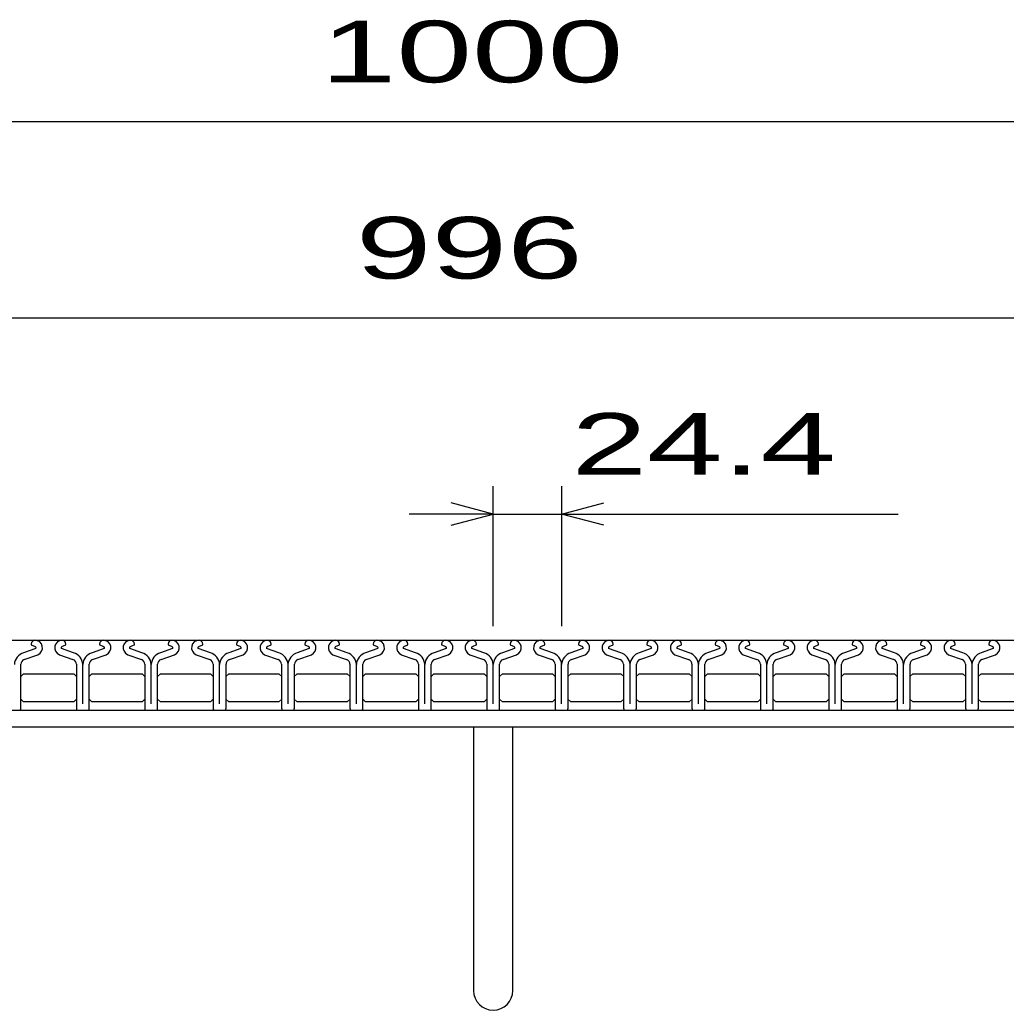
# Model space of a CAD drawing. Units: millimetres, scale not verified. Extents: x -1820 to 1731, y -1282 to 1054.
# Drawn here: x -1089.9 to -738, y -744 to -390.7 of the extents above; entities that cross this region are included whole.
import ezdxf
from ezdxf.enums import TextEntityAlignment as Align

# ---------------------------------------------------------------- set-up
doc = ezdxf.new("R2010")
doc.units = ezdxf.units.MM
doc.header["$LTSCALE"] = 10
for name, color, linetype, lineweight in [('16', 3, 'Continuous', 25), ('19', 6, 'Continuous', 25), ('22', 2, 'Continuous', 25)]:
    doc.layers.add(name, color=color, linetype=linetype, lineweight=lineweight)
doc.styles.add('ベクトル', font='')
doc.styles.get('ベクトル').set_extended_font_data('ベクトル')

msp = doc.modelspace()

# ---------------------------------------------------------------- linework, layer by layer
at = {"layer": '16'}
for p, q in [((-1419, -612), (-423, -612)), ((-1085.8, -613.38), (-1085.8, -613.61)), ((-1085.8, -613.61), (-1084.36, -614.31)), ((-1074.86, -614.31), (-1073.42, -613.61)), ((-1073.42, -613.61), (-1073.42, -613.38)), ((-1061.4, -613.38), (-1061.4, -613.61)), ((-1061.4, -613.61), (-1059.96, -614.31)), ((-1050.46, -614.31), (-1049.02, -613.61)), ((-1049.02, -613.61), (-1049.02, -613.38)), ((-1037, -613.38), (-1037, -613.61)), ((-1037, -613.61), (-1035.56, -614.31)), ((-1026.06, -614.31), (-1024.62, -613.61)), ((-1024.62, -613.61), (-1024.62, -613.38)), ((-1012.6, -613.38), (-1012.6, -613.61)), ((-1012.6, -613.61), (-1011.16, -614.31)), ((-1001.66, -614.31), (-1000.22, -613.61)), ((-1000.22, -613.61), (-1000.22, -613.38)), ((-988.2, -613.38), (-988.2, -613.61)), ((-988.2, -613.61), (-986.76, -614.31)), ((-977.26, -614.31), (-975.82, -613.61)), ((-975.82, -613.61), (-975.82, -613.38)), ((-963.8, -613.38), (-963.8, -613.61)), ((-963.8, -613.61), (-962.36, -614.31)), ((-952.86, -614.31), (-951.42, -613.61)), ((-951.42, -613.61), (-951.42, -613.38)), ((-939.4, -613.38), (-939.4, -613.61)), ((-939.4, -613.61), (-937.96, -614.31)), ((-928.46, -614.31), (-927.02, -613.61)), ((-927.02, -613.61), (-927.02, -613.38)), ((-915, -613.38), (-915, -613.61)), ((-915, -613.61), (-913.56, -614.31)), ((-904.06, -614.31), (-902.62, -613.61)), ((-902.62, -613.61), (-902.62, -613.38)), ((-890.6, -613.38), (-890.6, -613.61)), ((-890.6, -613.61), (-889.16, -614.31)), ((-879.66, -614.31), (-878.22, -613.61)), ((-878.22, -613.61), (-878.22, -613.38)), ((-866.2, -613.38), (-866.2, -613.61)), ((-866.2, -613.61), (-864.76, -614.31)), ((-855.26, -614.31), (-853.82, -613.61)), ((-853.82, -613.61), (-853.82, -613.38)), ((-841.8, -613.38), (-841.8, -613.61)), ((-841.8, -613.61), (-840.36, -614.31)), ((-830.86, -614.31), (-829.42, -613.61)), ((-829.42, -613.61), (-829.42, -613.38)), ((-817.4, -613.38), (-817.4, -613.61)), ((-817.4, -613.61), (-815.96, -614.31)), ((-806.46, -614.31), (-805.02, -613.61)), ((-805.02, -613.61), (-805.02, -613.38)), ((-793, -613.38), (-793, -613.61)), ((-793, -613.61), (-791.56, -614.31)), ((-782.06, -614.31), (-780.62, -613.61)), ((-780.62, -613.61), (-780.62, -613.38)), ((-768.6, -613.38), (-768.6, -613.61)), ((-768.6, -613.61), (-767.16, -614.31)), ((-757.66, -614.31), (-756.22, -613.61)), ((-756.22, -613.61), (-756.22, -613.38)), ((-744.2, -613.38), (-744.2, -613.61)), ((-744.2, -613.61), (-742.76, -614.31)), ((-1084.2, -615.01), (-1088.52, -616.53)), ((-1088.31, -618.89), (-1083.44, -617.18)), ((-1075.78, -617.18), (-1070.91, -618.89)), ((-1070.7, -616.53), (-1075.02, -615.01)), ((-1059.8, -615.01), (-1064.12, -616.53)), ((-1063.91, -618.89), (-1059.04, -617.18)), ((-1051.38, -617.18), (-1046.51, -618.89)), ((-1046.3, -616.53), (-1050.62, -615.01)), ((-1035.4, -615.01), (-1039.72, -616.53)), ((-1039.51, -618.89), (-1034.64, -617.18)), ((-1026.98, -617.18), (-1022.11, -618.89)), ((-1021.9, -616.53), (-1026.22, -615.01)), ((-1011, -615.01), (-1015.32, -616.53)), ((-1015.11, -618.89), (-1010.24, -617.18)), ((-1002.58, -617.18), (-997.71, -618.89)), ((-997.5, -616.53), (-1001.82, -615.01)), ((-986.6, -615.01), (-990.92, -616.53)), ((-990.71, -618.89), (-985.84, -617.18)), ((-978.18, -617.18), (-973.31, -618.89)), ((-973.1, -616.53), (-977.42, -615.01)), ((-962.2, -615.01), (-966.52, -616.53)), ((-966.31, -618.89), (-961.44, -617.18)), ((-953.78, -617.18), (-948.91, -618.89)), ((-948.7, -616.53), (-953.02, -615.01)), ((-937.8, -615.01), (-942.12, -616.53)), ((-941.91, -618.89), (-937.04, -617.18)), ((-929.38, -617.18), (-924.51, -618.89)), ((-924.3, -616.53), (-928.62, -615.01)), ((-913.4, -615.01), (-917.72, -616.53)), ((-917.51, -618.89), (-912.64, -617.18)), ((-904.98, -617.18), (-900.11, -618.89)), ((-899.9, -616.53), (-904.22, -615.01)), ((-889, -615.01), (-893.32, -616.53)), ((-893.11, -618.89), (-888.24, -617.18)), ((-880.58, -617.18), (-875.71, -618.89)), ((-875.5, -616.53), (-879.82, -615.01)), ((-864.6, -615.01), (-868.92, -616.53)), ((-868.71, -618.89), (-863.84, -617.18)), ((-856.18, -617.18), (-851.31, -618.89)), ((-851.1, -616.53), (-855.42, -615.01)), ((-840.2, -615.01), (-844.52, -616.53)), ((-844.31, -618.89), (-839.44, -617.18)), ((-831.78, -617.18), (-826.91, -618.89)), ((-826.7, -616.53), (-831.02, -615.01)), ((-815.8, -615.01), (-820.12, -616.53)), ((-819.91, -618.89), (-815.04, -617.18)), ((-807.38, -617.18), (-802.51, -618.89)), ((-802.3, -616.53), (-806.62, -615.01)), ((-791.4, -615.01), (-795.72, -616.53)), ((-795.51, -618.89), (-790.64, -617.18)), ((-782.98, -617.18), (-778.11, -618.89)), ((-777.9, -616.53), (-782.22, -615.01)), ((-767, -615.01), (-771.32, -616.53)), ((-771.11, -618.89), (-766.24, -617.18)), ((-758.58, -617.18), (-753.71, -618.89)), ((-753.5, -616.53), (-757.82, -615.01)), ((-742.6, -615.01), (-746.92, -616.53)), ((-746.71, -618.89), (-741.84, -617.18)), ((-1089.51, -636.31), (-1089.51, -620.59)), ((-1069.71, -620.59), (-1069.71, -636.31)), ((-1067.4, -634.71), (-1067.4, -620.64)), ((-1065.11, -636.31), (-1065.11, -620.59)), ((-1045.31, -620.59), (-1045.31, -636.31)), ((-1043, -634.71), (-1043, -620.64)), ((-1040.71, -636.31), (-1040.71, -620.59)), ((-1020.91, -620.59), (-1020.91, -636.31)), ((-1018.6, -634.71), (-1018.6, -620.64)), ((-1016.31, -636.31), (-1016.31, -620.59)), ((-996.51, -620.59), (-996.51, -636.31)), ((-994.2, -634.71), (-994.2, -620.64)), ((-991.91, -636.31), (-991.91, -620.59)), ((-972.11, -620.59), (-972.11, -636.31)), ((-969.8, -634.71), (-969.8, -620.64)), ((-967.51, -636.31), (-967.51, -620.59)), ((-947.71, -620.59), (-947.71, -636.31)), ((-945.4, -634.71), (-945.4, -620.64)), ((-943.11, -636.31), (-943.11, -620.59)), ((-923.31, -620.59), (-923.31, -636.31)), ((-921, -634.71), (-921, -620.64)), ((-918.71, -636.31), (-918.71, -620.59)), ((-898.91, -620.59), (-898.91, -636.31)), ((-896.6, -634.71), (-896.6, -620.64)), ((-894.31, -636.31), (-894.31, -620.59)), ((-874.51, -620.59), (-874.51, -636.31)), ((-872.2, -634.71), (-872.2, -620.64)), ((-869.91, -636.31), (-869.91, -620.59)), ((-850.11, -620.59), (-850.11, -636.31)), ((-847.8, -634.71), (-847.8, -620.64)), ((-845.51, -636.31), (-845.51, -620.59)), ((-825.71, -620.59), (-825.71, -636.31)), ((-823.4, -634.71), (-823.4, -620.64)), ((-821.11, -636.31), (-821.11, -620.59)), ((-801.31, -620.59), (-801.31, -636.31)), ((-799, -634.71), (-799, -620.64)), ((-796.71, -636.31), (-796.71, -620.59)), ((-776.91, -620.59), (-776.91, -636.31)), ((-774.6, -634.71), (-774.6, -620.64)), ((-772.31, -636.31), (-772.31, -620.59)), ((-752.51, -620.59), (-752.51, -636.31)), ((-750.2, -634.71), (-750.2, -620.64)), ((-747.91, -636.31), (-747.91, -620.59)), ((-1089.55, -625), (-1088.55, -624)), ((-1088.55, -624), (-1070.65, -624)), ((-1070.65, -624), (-1069.65, -625)), ((-1065.15, -625), (-1064.15, -624)), ((-1064.15, -624), (-1046.25, -624)), ((-1046.25, -624), (-1045.25, -625)), ((-1040.75, -625), (-1039.75, -624)), ((-1039.75, -624), (-1021.85, -624)), ((-1021.85, -624), (-1020.85, -625)), ((-1016.35, -625), (-1015.35, -624)), ((-1015.35, -624), (-997.45, -624)), ((-997.45, -624), (-996.45, -625)), ((-991.95, -625), (-990.95, -624)), ((-990.95, -624), (-973.05, -624)), ((-973.05, -624), (-972.05, -625)), ((-967.55, -625), (-966.55, -624)), ((-966.55, -624), (-948.65, -624)), ((-948.65, -624), (-947.65, -625)), ((-943.15, -625), (-942.15, -624)), ((-942.15, -624), (-924.25, -624)), ((-924.25, -624), (-923.25, -625)), ((-918.75, -625), (-917.75, -624)), ((-917.75, -624), (-899.85, -624)), ((-899.85, -624), (-898.85, -625)), ((-894.35, -625), (-893.35, -624)), ((-893.35, -624), (-875.45, -624)), ((-875.45, -624), (-874.45, -625)), ((-869.95, -625), (-868.95, -624)), ((-868.95, -624), (-851.05, -624)), ((-851.05, -624), (-850.05, -625)), ((-845.55, -625), (-844.55, -624)), ((-844.55, -624), (-826.65, -624)), ((-826.65, -624), (-825.65, -625)), ((-821.15, -625), (-820.15, -624)), ((-820.15, -624), (-802.25, -624)), ((-802.25, -624), (-801.25, -625)), ((-796.75, -625), (-795.75, -624)), ((-795.75, -624), (-777.85, -624)), ((-777.85, -624), (-776.85, -625)), ((-772.35, -625), (-771.35, -624)), ((-771.35, -624), (-753.45, -624)), ((-753.45, -624), (-752.45, -625)), ((-747.95, -625), (-746.95, -624)), ((-746.95, -624), (-729.05, -624)), ((-1088.55, -634), (-1089.55, -633)), ((-1070.65, -634), (-1088.55, -634)), ((-1069.65, -633), (-1070.65, -634)), ((-1064.15, -634), (-1065.15, -633)), ((-1046.25, -634), (-1064.15, -634)), ((-1045.25, -633), (-1046.25, -634)), ((-1039.75, -634), (-1040.75, -633)), ((-1021.85, -634), (-1039.75, -634)), ((-1020.85, -633), (-1021.85, -634)), ((-1015.35, -634), (-1016.35, -633)), ((-997.45, -634), (-1015.35, -634)), ((-996.45, -633), (-997.45, -634)), ((-990.95, -634), (-991.95, -633)), ((-973.05, -634), (-990.95, -634)), ((-972.05, -633), (-973.05, -634)), ((-966.55, -634), (-967.55, -633)), ((-948.65, -634), (-966.55, -634)), ((-947.65, -633), (-948.65, -634)), ((-942.15, -634), (-943.15, -633)), ((-924.25, -634), (-942.15, -634)), ((-923.25, -633), (-924.25, -634)), ((-917.75, -634), (-918.75, -633)), ((-899.85, -634), (-917.75, -634)), ((-898.85, -633), (-899.85, -634)), ((-893.35, -634), (-894.35, -633)), ((-875.45, -634), (-893.35, -634)), ((-874.45, -633), (-875.45, -634)), ((-868.95, -634), (-869.95, -633)), ((-851.05, -634), (-868.95, -634)), ((-850.05, -633), (-851.05, -634)), ((-844.55, -634), (-845.55, -633)), ((-826.65, -634), (-844.55, -634)), ((-825.65, -633), (-826.65, -634)), ((-820.15, -634), (-821.15, -633)), ((-802.25, -634), (-820.15, -634)), ((-801.25, -633), (-802.25, -634)), ((-795.75, -634), (-796.75, -633)), ((-777.85, -634), (-795.75, -634)), ((-776.85, -633), (-777.85, -634)), ((-771.35, -634), (-772.35, -633)), ((-753.45, -634), (-771.35, -634)), ((-752.45, -633), (-753.45, -634)), ((-746.95, -634), (-747.95, -633)), ((-729.05, -634), (-746.95, -634)), ((-1419, -637), (-423, -637)), ((-1069.01, -637.01), (-1065.81, -637.01)), ((-1044.61, -637.01), (-1041.41, -637.01)), ((-1020.21, -637.01), (-1017.01, -637.01)), ((-995.81, -637.01), (-992.61, -637.01)), ((-971.41, -637.01), (-968.21, -637.01)), ((-947.01, -637.01), (-943.81, -637.01)), ((-922.61, -637.01), (-919.41, -637.01)), ((-898.21, -637.01), (-895.01, -637.01)), ((-873.81, -637.01), (-870.61, -637.01)), ((-849.41, -637.01), (-846.21, -637.01)), ((-825.01, -637.01), (-821.81, -637.01)), ((-800.61, -637.01), (-797.41, -637.01)), ((-776.21, -637.01), (-773.01, -637.01)), ((-751.81, -637.01), (-748.61, -637.01))]:
    msp.add_line(p, q, dxfattribs=at)
for centre, radius, start, end in [((-1084.35, -613.45), 1.45, 94.45, 177.5), ((-1084.51, -614.7), 2.7, 293.32, 89.02), ((-1084.53, -614.72), 0.44, 317.67, 68.09), ((-1074.71, -614.7), 2.7, 90.98, 246.68), ((-1074.69, -614.72), 0.44, 111.91, 222.33), ((-1074.87, -613.45), 1.45, 2.5, 85.55), ((-1059.95, -613.45), 1.45, 94.45, 177.5), ((-1060.11, -614.7), 2.7, 293.32, 89.02), ((-1060.13, -614.72), 0.44, 317.67, 68.09), ((-1050.31, -614.7), 2.7, 90.98, 246.68), ((-1050.29, -614.72), 0.44, 111.91, 222.33), ((-1050.47, -613.45), 1.45, 2.5, 85.55), ((-1035.55, -613.45), 1.45, 94.45, 177.5), ((-1035.71, -614.7), 2.7, 293.32, 89.02), ((-1035.73, -614.72), 0.44, 317.67, 68.09), ((-1025.91, -614.7), 2.7, 90.98, 246.68), ((-1025.89, -614.72), 0.44, 111.91, 222.33), ((-1026.07, -613.45), 1.45, 2.5, 85.55), ((-1011.15, -613.45), 1.45, 94.45, 177.5), ((-1011.31, -614.7), 2.7, 293.32, 89.02), ((-1011.33, -614.72), 0.44, 317.67, 68.09), ((-1001.51, -614.7), 2.7, 90.98, 246.68), ((-1001.49, -614.72), 0.44, 111.91, 222.33), ((-1001.67, -613.45), 1.45, 2.5, 85.55), ((-986.75, -613.45), 1.45, 94.45, 177.5), ((-986.91, -614.7), 2.7, 293.32, 89.02), ((-986.93, -614.72), 0.44, 317.67, 68.09), ((-977.11, -614.7), 2.7, 90.98, 246.68), ((-977.09, -614.72), 0.44, 111.91, 222.33), ((-977.27, -613.45), 1.45, 2.5, 85.55), ((-962.35, -613.45), 1.45, 94.45, 177.5), ((-962.51, -614.7), 2.7, 293.32, 89.02), ((-962.53, -614.72), 0.44, 317.67, 68.09), ((-952.71, -614.7), 2.7, 90.98, 246.68), ((-952.69, -614.72), 0.44, 111.91, 222.33), ((-952.87, -613.45), 1.45, 2.5, 85.55), ((-937.95, -613.45), 1.45, 94.45, 177.5), ((-938.11, -614.7), 2.7, 293.32, 89.02), ((-938.13, -614.72), 0.44, 317.67, 68.09), ((-928.31, -614.7), 2.7, 90.98, 246.68), ((-928.29, -614.72), 0.44, 111.91, 222.33), ((-928.47, -613.45), 1.45, 2.5, 85.55), ((-913.55, -613.45), 1.45, 94.45, 177.5), ((-913.71, -614.7), 2.7, 293.32, 89.02), ((-913.73, -614.72), 0.44, 317.67, 68.09), ((-903.91, -614.7), 2.7, 90.98, 246.68), ((-903.89, -614.72), 0.44, 111.91, 222.33), ((-904.07, -613.45), 1.45, 2.5, 85.55), ((-889.15, -613.45), 1.45, 94.45, 177.5), ((-889.31, -614.7), 2.7, 293.32, 89.02), ((-889.33, -614.72), 0.44, 317.67, 68.09), ((-879.51, -614.7), 2.7, 90.98, 246.68), ((-879.49, -614.72), 0.44, 111.91, 222.33), ((-879.67, -613.45), 1.45, 2.5, 85.55), ((-864.75, -613.45), 1.45, 94.45, 177.5), ((-864.91, -614.7), 2.7, 293.32, 89.02), ((-864.93, -614.72), 0.44, 317.67, 68.09), ((-855.11, -614.7), 2.7, 90.98, 246.68), ((-855.09, -614.72), 0.44, 111.91, 222.33), ((-855.27, -613.45), 1.45, 2.5, 85.55), ((-840.35, -613.45), 1.45, 94.45, 177.5), ((-840.51, -614.7), 2.7, 293.32, 89.02), ((-840.53, -614.72), 0.44, 317.67, 68.09), ((-830.71, -614.7), 2.7, 90.98, 246.68), ((-830.69, -614.72), 0.44, 111.91, 222.33), ((-830.87, -613.45), 1.45, 2.5, 85.55), ((-815.95, -613.45), 1.45, 94.45, 177.5), ((-816.11, -614.7), 2.7, 293.32, 89.02), ((-816.13, -614.72), 0.44, 317.67, 68.09), ((-806.31, -614.7), 2.7, 90.98, 246.68), ((-806.29, -614.72), 0.44, 111.91, 222.33), ((-806.47, -613.45), 1.45, 2.5, 85.55), ((-791.55, -613.45), 1.45, 94.45, 177.5), ((-791.71, -614.7), 2.7, 293.32, 89.02), ((-791.73, -614.72), 0.44, 317.67, 68.09), ((-781.91, -614.7), 2.7, 90.98, 246.68), ((-781.89, -614.72), 0.44, 111.91, 222.33), ((-782.07, -613.45), 1.45, 2.5, 85.55), ((-767.15, -613.45), 1.45, 94.45, 177.5), ((-767.31, -614.7), 2.7, 293.32, 89.02), ((-767.33, -614.72), 0.44, 317.67, 68.09), ((-757.51, -614.7), 2.7, 90.98, 246.68), ((-757.49, -614.72), 0.44, 111.91, 222.33), ((-757.67, -613.45), 1.45, 2.5, 85.55), ((-742.75, -613.45), 1.45, 94.45, 177.5), ((-742.91, -614.7), 2.7, 293.32, 89.02), ((-742.93, -614.72), 0.44, 317.67, 68.09), ((-1087.23, -620.94), 4.6, 106.3, 176.22), ((-1071.99, -620.94), 4.6, 3.78, 73.7), ((-1062.83, -620.94), 4.6, 106.3, 176.22), ((-1047.59, -620.94), 4.6, 3.78, 73.7), ((-1038.43, -620.94), 4.6, 106.3, 176.22), ((-1023.19, -620.94), 4.6, 3.78, 73.7), ((-1014.03, -620.94), 4.6, 106.3, 176.22), ((-998.79, -620.94), 4.6, 3.78, 73.7), ((-989.63, -620.94), 4.6, 106.3, 176.22), ((-974.39, -620.94), 4.6, 3.78, 73.7), ((-965.23, -620.94), 4.6, 106.3, 176.22), ((-949.99, -620.94), 4.6, 3.78, 73.7), ((-940.83, -620.94), 4.6, 106.3, 176.22), ((-925.59, -620.94), 4.6, 3.78, 73.7), ((-916.43, -620.94), 4.6, 106.3, 176.22), ((-901.19, -620.94), 4.6, 3.78, 73.7), ((-892.03, -620.94), 4.6, 106.3, 176.22), ((-876.79, -620.94), 4.6, 3.78, 73.7), ((-867.63, -620.94), 4.6, 106.3, 176.22), ((-852.39, -620.94), 4.6, 3.78, 73.7), ((-843.23, -620.94), 4.6, 106.3, 176.22), ((-827.99, -620.94), 4.6, 3.78, 73.7), ((-818.83, -620.94), 4.6, 106.3, 176.22), ((-803.59, -620.94), 4.6, 3.78, 73.7), ((-794.43, -620.94), 4.6, 106.3, 176.22), ((-779.19, -620.94), 4.6, 3.78, 73.7), ((-770.03, -620.94), 4.6, 106.3, 176.22), ((-754.79, -620.94), 4.6, 3.78, 73.7), ((-745.63, -620.94), 4.6, 106.3, 176.22), ((-1087.71, -620.59), 1.8, 109.42, 180), ((-1071.51, -620.59), 1.8, 0, 70.58), ((-1063.31, -620.59), 1.8, 109.42, 180), ((-1047.11, -620.59), 1.8, 0, 70.58), ((-1038.91, -620.59), 1.8, 109.42, 180), ((-1022.71, -620.59), 1.8, 0, 70.58), ((-1014.51, -620.59), 1.8, 109.42, 180), ((-998.31, -620.59), 1.8, 0, 70.58), ((-990.11, -620.59), 1.8, 109.42, 180), ((-973.91, -620.59), 1.8, 0, 70.58), ((-965.71, -620.59), 1.8, 109.42, 180), ((-949.51, -620.59), 1.8, 0, 70.58), ((-941.31, -620.59), 1.8, 109.42, 180), ((-925.11, -620.59), 1.8, 0, 70.58), ((-916.91, -620.59), 1.8, 109.42, 180), ((-900.71, -620.59), 1.8, 0, 70.58), ((-892.51, -620.59), 1.8, 109.42, 180), ((-876.31, -620.59), 1.8, 0, 70.58), ((-868.11, -620.59), 1.8, 109.42, 180), ((-851.91, -620.59), 1.8, 0, 70.58), ((-843.71, -620.59), 1.8, 109.42, 180), ((-827.51, -620.59), 1.8, 0, 70.58), ((-819.31, -620.59), 1.8, 109.42, 180), ((-803.11, -620.59), 1.8, 0, 70.58), ((-794.91, -620.59), 1.8, 109.42, 180), ((-778.71, -620.59), 1.8, 0, 70.58), ((-770.51, -620.59), 1.8, 109.42, 180), ((-754.31, -620.59), 1.8, 0, 70.58), ((-746.11, -620.59), 1.8, 109.42, 180), ((-1090.21, -636.31), 0.7, 270, 0), ((-1069.01, -636.31), 0.7, 180, 270), ((-1065.81, -636.31), 0.7, 270, 0), ((-1044.61, -636.31), 0.7, 180, 270), ((-1041.41, -636.31), 0.7, 270, 0), ((-1020.21, -636.31), 0.7, 180, 270), ((-1017.01, -636.31), 0.7, 270, 0), ((-995.81, -636.31), 0.7, 180, 270), ((-992.61, -636.31), 0.7, 270, 0), ((-971.41, -636.31), 0.7, 180, 270), ((-968.21, -636.31), 0.7, 270, 0), ((-947.01, -636.31), 0.7, 180, 270), ((-943.81, -636.31), 0.7, 270, 0), ((-922.61, -636.31), 0.7, 180, 270), ((-919.41, -636.31), 0.7, 270, 0), ((-898.21, -636.31), 0.7, 180, 270), ((-895.01, -636.31), 0.7, 270, 0), ((-873.81, -636.31), 0.7, 180, 270), ((-870.61, -636.31), 0.7, 270, 0), ((-849.41, -636.31), 0.7, 180, 270), ((-846.21, -636.31), 0.7, 270, 0), ((-825.01, -636.31), 0.7, 180, 270), ((-821.81, -636.31), 0.7, 270, 0), ((-800.61, -636.31), 0.7, 180, 270), ((-797.41, -636.31), 0.7, 270, 0), ((-776.21, -636.31), 0.7, 180, 270), ((-773.01, -636.31), 0.7, 270, 0), ((-751.81, -636.31), 0.7, 180, 270), ((-748.61, -636.31), 0.7, 270, 0)]:
    msp.add_arc(centre, radius, start, end, dxfattribs=at)
at = {"layer": '19'}
for p, q in [((-1421, -637), (-421, -637)), ((-421, -643), (-1421, -643)), ((-928, -643), (-928, -737)), ((-914, -737), (-914, -643))]:
    msp.add_line(p, q, dxfattribs=at)
msp.add_arc((-921, -737), 7, 180, 0, dxfattribs=at)
at = {"layer": '22', "color": 4}
for p, q in [((-1421, -427), (-421, -427)), ((-1419, -497), (-423, -497)), ((-921, -607), (-921, -557)), ((-896.6, -557), (-896.6, -607)), ((-921, -567), (-936, -563)), ((-896.6, -567), (-881.6, -563)), ((-921, -567), (-951, -567)), ((-936, -571), (-921, -567)), ((-921, -567), (-896.6, -567)), ((-881.6, -571), (-896.6, -567)), ((-896.6, -567), (-776.6, -567))]:
    msp.add_line(p, q, dxfattribs=at)

# ---------------------------------------------------------------- texts
at = {"layer": '22', "style": 'ベクトル', "width": 1.65}
for s, p in [(' 1000 ', (-996, -402)), (' 996 ', (-983.5, -472)), (' 24.4 ', (-906.6, -542))]:
    msp.add_text(s, height=21.99, dxfattribs=at).set_placement(p, align=Align.MIDDLE_LEFT)

doc.saveas('drawing.dxf')
